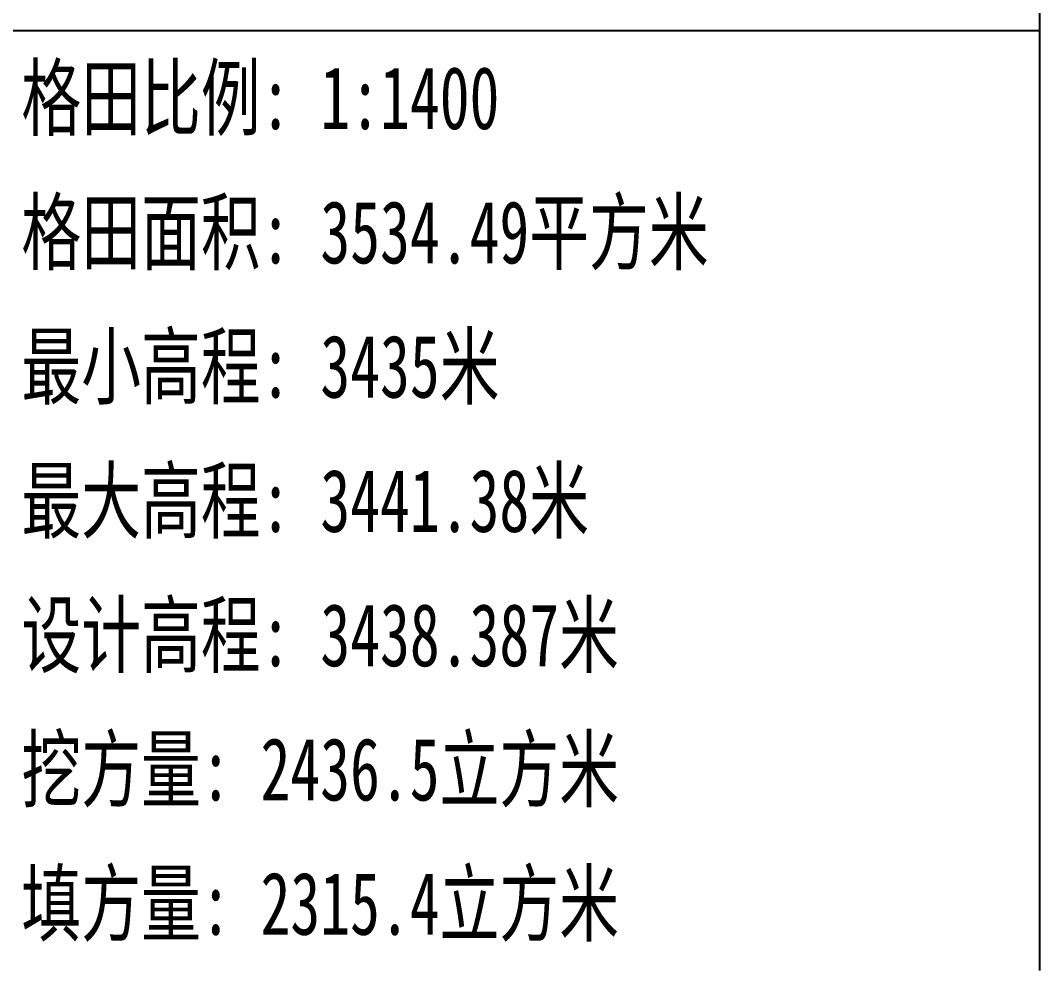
# Model space of a CAD drawing. Extents: x 4283 to 40403, y 1134 to 1764.
# Drawn here: x 8628.4 to 8693.5, y 1514.1 to 1574.7 of the extents above; entities that cross this region are included whole.
import ezdxf
from ezdxf.enums import TextEntityAlignment as Align

# ---------------------------------------------------------------- set-up
doc = ezdxf.new("R2010")
doc.units = 0
doc.layers.add('tdz_土方计算图', color=7, linetype='Continuous')
doc.styles.add('GLand', font='')
doc.styles.get('GLand').set_extended_font_data('FangSong_GB2312')

msp = doc.modelspace()

# ---------------------------------------------------------------- linework, layer by layer
at = {"layer": 'tdz_土方计算图', "linetype": 'Continuous'}
for points in [[(8693.46, 1674.092), (8693.46, 1514.092)], [(8563.46, 1574.092), (8693.46, 1574.092)]]:
    msp.add_lwpolyline(points, dxfattribs=at)

# ---------------------------------------------------------------- texts
at = {"layer": 'tdz_土方计算图', "linetype": 'Continuous', "style": 'GLand', "width": 0.7}
for s, p in [('格田比例: 1:1400', (8628.46, 1569.807)), ('格田面积: 3534.49平方米', (8628.46, 1561.236)), ('最小高程: 3435米', (8628.46, 1552.665)), ('最大高程: 3441.38米', (8628.46, 1544.094)), ('设计高程: 3438.387米', (8628.46, 1535.523)), ('挖方量: 2436.5立方米', (8628.46, 1526.952)), ('填方量: 2315.4立方米', (8628.46, 1518.381))]:
    msp.add_text(s, height=4, dxfattribs=at).set_placement(p, align=Align.MIDDLE_LEFT)

doc.saveas('drawing.dxf')
